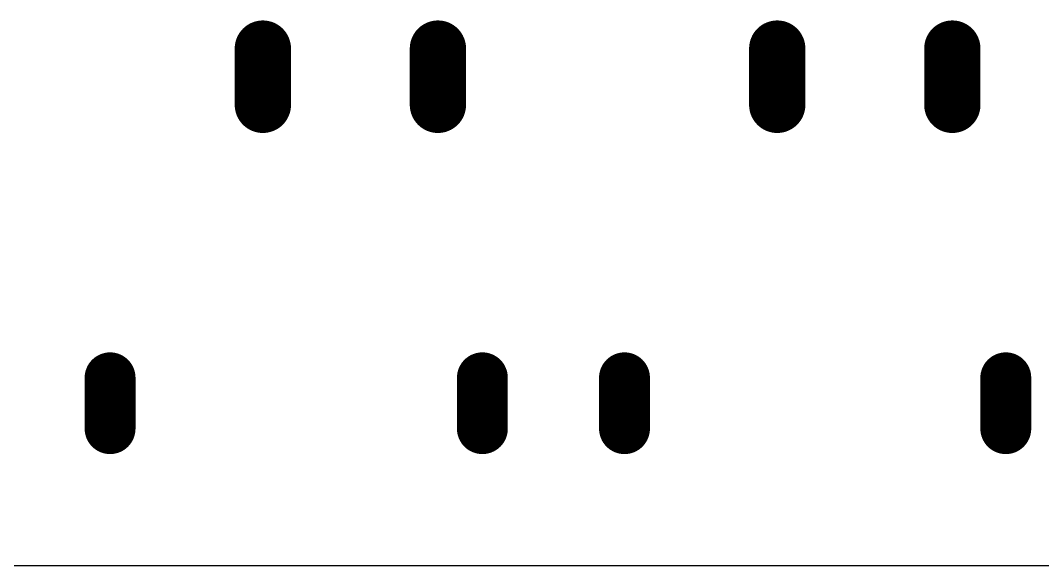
# Model space of a CAD drawing. Header units: millimetres. Extents: x 0 to 653, y 0 to 287.
# Drawn here: x 48.56 to 84.52, y 193.79 to 212.98 of the extents above; entities that cross this region are included whole.
import ezdxf

# ---------------------------------------------------------------- set-up
doc = ezdxf.new("R2010")
doc.units = ezdxf.units.MM
doc.layers.add('17', color=7, linetype='Continuous')
doc.layers.add('20', color=7, linetype='Continuous')

# ---------------------------------------------------------------- blocks, each defined once
blk = doc.blocks.new('LONGP100')
at = {"const_width": 1}
blk.add_lwpolyline([(-0.5, 0), (0.5, 0)], dxfattribs=at)
at = {"const_width": 0.5}
for points in [[(-0.5, 0.25, 1), (-0.5, -0.25)], [(0.5, -0.25, 1), (0.5, 0.25)]]:
    blk.add_lwpolyline(points, format="xyb", dxfattribs=at)

msp = doc.modelspace()

# ---------------------------------------------------------------- linework, layer by layer
at = {"layer": '20'}
msp.add_line((0, 193.788), (187.94, 193.788), dxfattribs=at)

# ---------------------------------------------------------------- block references
at = {"layer": '17'}
for p, xscale, yscale, rotation in [((57.087, 210.997), 1.9812, 1.9812, 270), ((57.087, 210.997), 1.9812, 1.9812, 270), ((63.246, 210.997), 1.9812, 1.9812, 270), ((63.246, 210.997), 1.9812, 1.9812, 270), ((75.184, 210.997), 1.9812, 1.9812, 270), ((75.184, 210.997), 1.9812, 1.9812, 270), ((81.344, 210.997), 1.9812, 1.9812, 270), ((81.344, 210.997), 1.9812, 1.9812, 270), ((51.712, 199.503), 1.7907, 1.7907, 90), ((51.712, 199.503), 1.7907, 1.7907, 90), ((64.81, 199.503), 1.7907, 1.7907, 90), ((64.81, 199.503), 1.7907, 1.7907, 90), ((69.81, 199.503), 1.7907, 1.7907, 90), ((69.81, 199.503), 1.7907, 1.7907, 90), ((83.225, 199.503), 1.7907, 1.7907, 90), ((83.225, 199.503), 1.7907, 1.7907, 90)]:
    msp.add_blockref('LONGP100', p, dxfattribs=dict(at, xscale=xscale, yscale=yscale, rotation=rotation))

doc.saveas('drawing.dxf')
